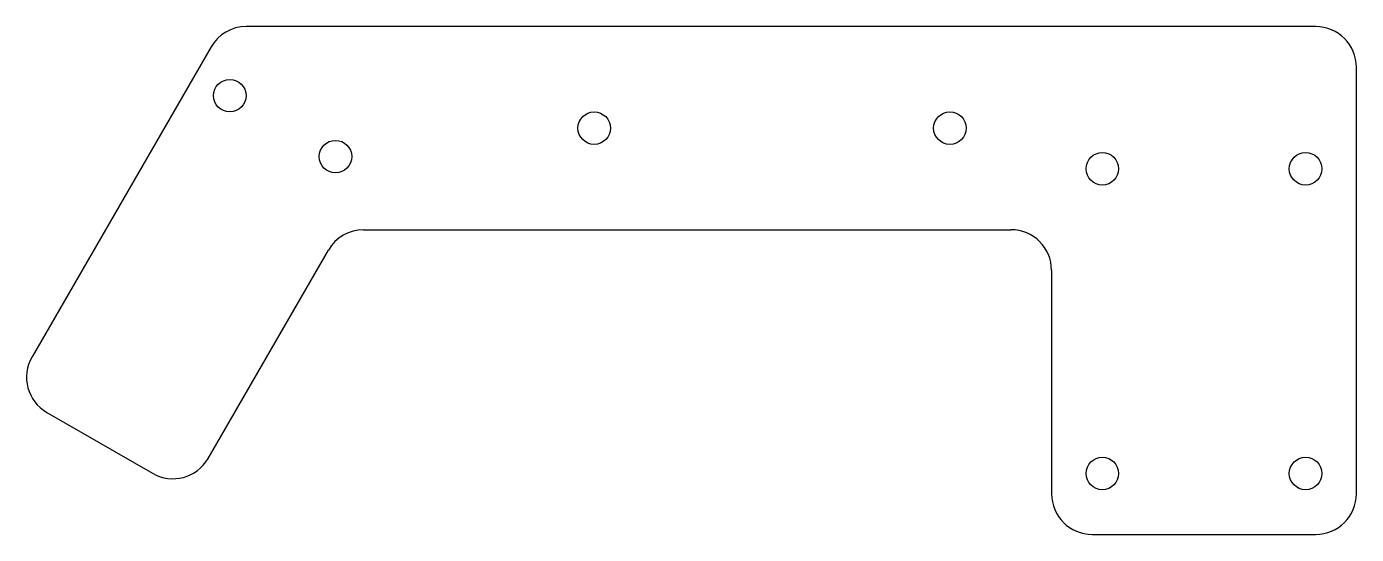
# Model space of a CAD drawing. Header units: millimetres. Extents: x -131 to 0, y 0 to 50.
import ezdxf

# ---------------------------------------------------------------- set-up
doc = ezdxf.new("R2010")
doc.units = ezdxf.units.MM

msp = doc.modelspace()

# ---------------------------------------------------------------- linework, layer by layer
at = {"color": 7, "linetype": 'Continuous', "lineweight": 25}
for p, q in [((-4, 50), (-109.24, 50)), ((-112.7, 48), (-130.32, 17.48)), ((0, 4), (0, 46)), ((-97.69, 30), (-34, 30)), ((-113, 7.48), (-101.15, 28)), ((-30, 26), (-30, 4)), ((-128.86, 12.02), (-118.46, 6.02)), ((-26, 0), (-4, 0))]:
    msp.add_line(p, q, dxfattribs=at)
for centre in [(-110.86, 43.2), (-75, 40), (-40, 40), (-100.46, 37.2), (-25, 36), (-5, 36), (-25, 6), (-5, 6)]:
    msp.add_circle(centre, 1.6, dxfattribs=at)
for centre, start, end in [((-109.24, 46), 90, 150), ((-4, 46), 0, 90), ((-97.69, 26), 90, 150), ((-34, 26), 0, 90), ((-126.86, 15.48), 150, 240), ((-116.46, 9.48), 240, 330), ((-26, 4), 180, 270), ((-4, 4), 270, 0)]:
    msp.add_arc(centre, 4, start, end, dxfattribs=at)

doc.saveas('drawing.dxf')
